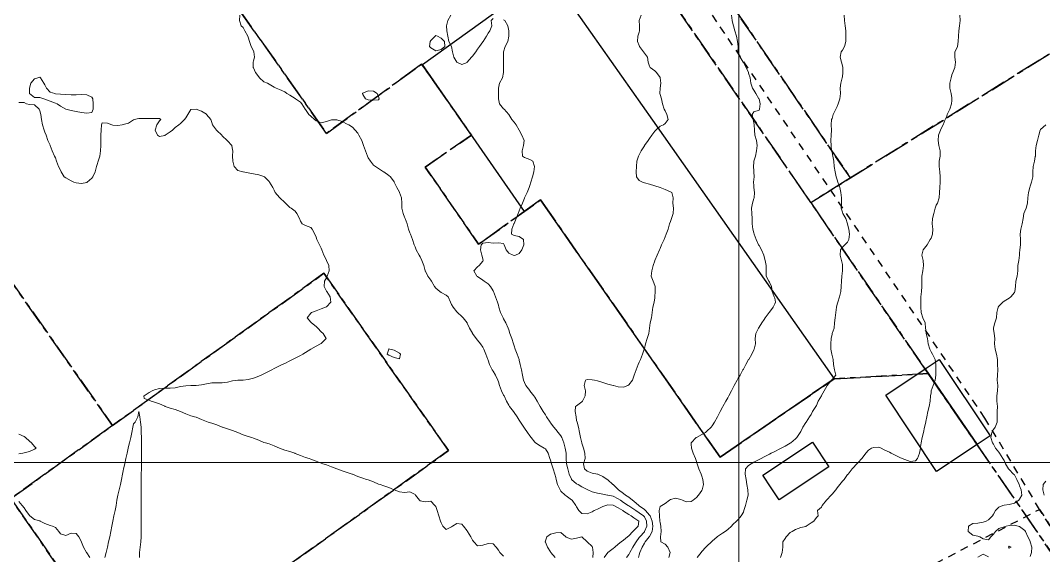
# Model space of a CAD drawing. Header units: centimetres. Extents: x 0 to 642158, y -847 to 649707.
# Drawn here: x 616697.9 to 616796, y 620478.4 to 620529.8 of the extents above; entities that cross this region are included whole.
import ezdxf

# ---------------------------------------------------------------- set-up
doc = ezdxf.new("R2010")
doc.units = ezdxf.units.CM
doc.header["$MEASUREMENT"] = 0
doc.linetypes.add('CENTERX2', pattern=[4, 2.5, -0.5, 0.5, -0.5])
doc.linetypes.add('JIS_02_0.7', pattern=[1.35, 0.75, -0.6])
for name, color, linetype, lineweight in [('MEV_grille', 254, 'Continuous', 9), ('WAL_parcellaire agricole', 7, 'JIS_02_0.7', 25), ('WAL_topographie 0.5', 253, 'Continuous', 20)]:
    doc.layers.add(name, color=color, linetype=linetype, lineweight=lineweight)
doc.layers.add('SPW_batiments', color=7, linetype='Continuous')
doc.layers.add('SPW_parcellaire cadastral', color=7, linetype='CENTERX2', lineweight=25, true_color=0xff0542)

# ---------------------------------------------------------------- blocks, each defined once
blk = doc.blocks.new('*U114')
at = {"layer": 'MEV_grille', "transparency": 33554687}
blk.add_lwpolyline([(-1338.461, 0), (1338.461, 0)], dxfattribs=at)
blk = doc.blocks.new('*U115')
at = {"layer": 'MEV_grille', "color": 0, "linetype": 'ByBlock', "lineweight": -2, "transparency": 16777216}
blk.add_blockref('*U114', (0, -1900), dxfattribs=at)
blk = doc.blocks.new('*U112')
at = {"layer": 'MEV_grille', "transparency": 33554687}
blk.add_lwpolyline([(0, 1825.476), (0, -1825.476)], dxfattribs=at)
blk = doc.blocks.new('*U113')
at = {"layer": 'MEV_grille', "color": 0, "linetype": 'ByBlock', "lineweight": -2, "transparency": 16777216}
blk.add_blockref('*U112', (1400, 0), dxfattribs=at)

msp = doc.modelspace()

# ---------------------------------------------------------------- linework, layer by layer
at = {"layer": 'SPW_batiments'}
for points in [[(616758.517, 620520.185), (616775.953, 620495.388), (616765.021, 620487.87), (616747.785, 620512.55), (616746.252, 620511.45), (616736.451, 620525.532), (616748.633, 620534.284), (616758.517, 620520.185)], [(616789.667, 620489.092), (616784.678, 620496.343), (616786.031, 620497.247), (616790.918, 620489.928), (616789.667, 620489.092)], [(616784.68, 620496.341), (616789.667, 620489.092), (616785.786, 620486.501), (616780.899, 620493.82), (616784.678, 620496.343), (616784.68, 620496.341)], [(616773.887, 620489.31), (616775.443, 620486.966), (616770.669, 620483.796), (616769.918, 620484.926), (616769.112, 620486.141), (616773.887, 620489.31)]]:
    msp.add_lwpolyline(points, dxfattribs=at)
at = {"layer": 'SPW_parcellaire cadastral'}
for points in [[(616839.795, 620553.412), (616777.515, 620514.662), (616743.656, 620564.021), (616804.798, 620602.531), (616839.446, 620553.878), (616839.795, 620553.412)], [(616773.721, 620512.284), (616739.866, 620561.477), (616743.656, 620564.021), (616777.515, 620514.662), (616773.721, 620512.284)], [(616773.721, 620512.284), (616784.98, 620495.889), (616775.953, 620495.388), (616765.021, 620487.87), (616747.786, 620512.551), (616741.854, 620508.295), (616736.728, 620515.693), (616741.161, 620518.765), (616736.384, 620525.566), (616727.26, 620518.928), (616718.6, 620531.181), (616712.415, 620539.929), (616709.995, 620543.342), (616739.866, 620561.477), (616773.721, 620512.284)], [(616773.721, 620512.284), (616777.515, 620514.662), (616839.795, 620553.412), (616903.735, 620464.407), (616837.722, 620435.072), (616829.378, 620431.374), (616784.98, 620495.889), (616773.721, 620512.284)], [(616764.436, 620409.464), (616718.631, 620473.946), (616738.958, 620488.505), (616727.015, 620505.508), (616706.721, 620490.909), (616694.46, 620508.382), (616685.388, 620521.293), (616681.328, 620527.07), (616709.995, 620543.342), (616712.415, 620539.929), (616718.6, 620531.181), (616727.26, 620518.928), (616736.384, 620525.566), (616741.161, 620518.765), (616736.728, 620515.693), (616741.854, 620508.295), (616747.786, 620512.551), (616765.021, 620487.87), (616775.953, 620495.388), (616784.98, 620495.889), (616829.378, 620431.374), (616810.738, 620422.244), (616764.436, 620409.464)], [(616764.436, 620409.464), (616683.174, 620386.893), (616664.567, 620423.139), (616658.826, 620434.525), (616640.601, 620470.67), (616632.784, 620486.173), (616675.753, 620523.303), (616681.328, 620527.07), (616685.388, 620521.293), (616679.91, 620517.422), (616688.902, 620504.431), (616694.46, 620508.382), (616706.721, 620490.909), (616696.99, 620483.909), (616708.657, 620467.046), (616718.631, 620473.946), (616764.436, 620409.464)], [(616718.631, 620473.946), (616708.657, 620467.046), (616696.99, 620483.909), (616706.721, 620490.909), (616727.015, 620505.508), (616738.958, 620488.505), (616718.631, 620473.946)]]:
    msp.add_lwpolyline(points, dxfattribs=at)
at = {"layer": 'WAL_parcellaire agricole'}
for points in [[(616742.662, 620562.615), (616805.407, 620601.247), (616844.413, 620546.627), (616853.289, 620535.378), (616904.922, 620465.135), (616888.924, 620453.383), (616854.762, 620418.713), (616845.304, 620409.253), (616831.302, 620429.876), (616825.702, 620436.451), (616812.924, 620455.249), (616810.299, 620459.624), (616795.671, 620482.872), (616790.42, 620491.621), (616761.665, 620534.117), (616742.662, 620562.615)], [(616651.688, 620350.856), (616600.26, 620451.183), (616608.425, 620461.85), (616622.173, 620477.102), (616635.172, 620488.353), (616660.419, 620508.856), (616671.421, 620493.607), (616629.925, 620464.103), (616654.179, 620430.606), (616694.925, 620460.11), (616705.425, 620453.862), (616716.176, 620445.863), (616716.18, 620413.113), (616721.93, 620412.614), (616721.929, 620425.864), (616769.174, 620460.619), (616773.174, 620458.869), (616777.174, 620462.37), (616772.548, 620470.869), (616795.671, 620482.872), (616810.299, 620459.624)]]:
    msp.add_lwpolyline(points, dxfattribs=at)
at = {"layer": 'WAL_topographie 0.5'}
for points in [[(616718.95, 620530.25), (616718.905, 620529.75), (616719.083, 620529.25), (616719.25, 620529.07), (616719.428, 620528.75), (616719.726, 620528.25), (616719.75, 620528.15), (616719.883, 620527.75), (616720.03, 620527.25), (616720.25, 620526.857), (616720.293, 620526.75), (616720.336, 620526.25), (616720.25, 620525.875), (616720.221, 620525.75), (616720.233, 620525.25), (616720.25, 620525.205), (616720.459, 620524.75), (616720.75, 620524.338), (616720.829, 620524.25), (616721.25, 620523.869), (616721.607, 620523.75), (616721.75, 620523.659), (616722.25, 620523.35), (616722.417, 620523.25), (616722.75, 620523.143), (616723.25, 620522.926), (616723.464, 620522.75), (616723.75, 620522.593), (616724.25, 620522.279), (616724.29, 620522.25), (616724.75, 620521.92), (616724.902, 620521.75), (616725.217, 620521.25), (616725.25, 620521.205), (616725.558, 620520.75), (616725.75, 620520.574), (616726.104, 620520.25), (616726.25, 620520.137), (616726.75, 620519.949), (616727.25, 620520.05), (616727.75, 620520.215), (616728.25, 620520.229), (616728.75, 620520.052), (616729.25, 620519.815), (616729.386, 620519.75), (616729.75, 620519.513), (616730.013, 620519.25), (616730.25, 620518.936), (616730.373, 620518.75), (616730.64, 620518.25), (616730.75, 620517.955), (616730.818, 620517.75), (616731.001, 620517.25), (616731.19, 620516.75), (616731.25, 620516.594), (616731.465, 620516.25), (616731.75, 620515.874), (616731.96, 620515.75), (616732.25, 620515.554), (616732.722, 620515.25), (616732.75, 620515.231), (616733.25, 620514.873), (616733.396, 620514.75), (616733.75, 620514.271), (616733.762, 620514.25), (616734, 620513.75), (616734.25, 620513.283), (616734.267, 620513.25), (616734.456, 620512.75), (616734.486, 620512.25), (616734.486, 620511.75), (616734.598, 620511.25), (616734.75, 620510.892), (616734.809, 620510.75), (616734.992, 620510.25), (616735.127, 620509.75), (616735.25, 620509.394), (616735.302, 620509.25), (616735.5, 620508.75), (616735.672, 620508.25), (616735.75, 620508.052), (616735.869, 620507.75), (616736.155, 620507.25), (616736.25, 620507.085), (616736.414, 620506.75), (616736.579, 620506.25), (616736.737, 620505.75), (616736.75, 620505.721), (616736.974, 620505.25), (616737.25, 620504.858), (616737.32, 620504.75), (616737.633, 620504.25), (616737.75, 620504.089), (616738.131, 620503.75), (616738.25, 620503.672), (616738.75, 620503.409), (616738.935, 620503.25), (616739.154, 620502.75), (616739.25, 620502.505), (616739.397, 620502.25), (616739.75, 620501.828), (616739.828, 620501.75), (616740.25, 620501.354), (616740.36, 620501.25), (616740.745, 620500.75), (616740.75, 620500.739), (616740.964, 620500.25), (616741.25, 620499.774), (616741.265, 620499.75), (616741.625, 620499.25), (616741.75, 620499.092), (616742.023, 620498.75), (616742.25, 620498.424), (616742.348, 620498.25), (616742.554, 620497.75), (616742.727, 620497.25), (616742.75, 620497.186), (616742.906, 620496.75), (616743.163, 620496.25), (616743.25, 620496.116), (616743.476, 620495.75), (616743.703, 620495.25), (616743.75, 620495.107), (616743.857, 620494.75), (616744.053, 620494.25), (616744.25, 620493.836), (616744.29, 620493.75), (616744.531, 620493.25), (616744.75, 620492.868), (616744.828, 620492.75), (616745.189, 620492.25), (616745.25, 620492.166), (616745.54, 620491.75), (616745.75, 620491.433), (616745.865, 620491.25), (616746.19, 620490.75), (616746.25, 620490.66), (616746.524, 620490.25), (616746.75, 620489.927), (616746.877, 620489.75), (616747.25, 620489.313), (616747.316, 620489.25), (616747.75, 620488.957), (616748.128, 620488.75), (616748.25, 620488.668), (616748.533, 620488.25), (616748.687, 620487.75), (616748.75, 620487.581), (616748.845, 620487.25), (616749.016, 620486.75), (616749.153, 620486.25), (616749.25, 620485.917), (616749.28, 620485.75), (616749.424, 620485.25), (616749.664, 620484.75), (616749.75, 620484.631), (616750.143, 620484.25), (616750.25, 620484.156), (616750.75, 620483.799), (616750.816, 620483.75), (616751.188, 620483.25), (616751.25, 620483.118), (616751.471, 620482.75), (616751.75, 620482.488), (616752.25, 620482.452), (616752.75, 620482.641), (616752.931, 620482.75), (616753.25, 620482.903), (616753.75, 620483.144), (616754.039, 620483.25), (616754.25, 620483.302), (616754.75, 620483.283), (616754.822, 620483.25), (616755.25, 620483.018), (616755.67, 620482.75), (616755.75, 620482.689), (616756.25, 620482.381), (616756.483, 620482.25), (616756.75, 620482.057), (616757.222, 620481.75), (616757.159, 620481.25), (616756.75, 620480.848), (616756.636, 620480.75), (616756.25, 620480.333), (616756.131, 620480.25), (616755.75, 620479.931), (616755.512, 620479.75), (616755.25, 620479.523), (616754.924, 620479.25), (616754.75, 620479.112), (616754.259, 620478.75), (616754.25, 620478.735), (616753.903, 620478.25)], [(616739.194, 620530.25), (616738.908, 620529.75), (616738.759, 620529.25), (616738.802, 620528.75), (616738.904, 620528.25), (616738.977, 620527.75), (616739.25, 620527.25), (616739.25, 620527.25), (616739.345, 620526.75), (616739.477, 620526.25), (616739.75, 620525.75), (616739.75, 620525.75), (616740.25, 620525.536), (616740.75, 620525.73), (616740.766, 620525.75), (616741.157, 620526.25), (616741.25, 620526.331), (616741.567, 620526.75), (616741.75, 620526.992), (616741.936, 620527.25), (616742.25, 620527.715), (616742.279, 620527.75), (616742.594, 620528.25), (616742.75, 620528.528), (616742.912, 620528.75), (616743.105, 620529.25), (616743.046, 620529.75), (616743.25, 620529.954)], [(616757.441, 620530.25), (616757.267, 620529.75), (616757.278, 620529.25), (616757.289, 620528.75), (616757.25, 620528.617), (616757.109, 620528.25), (616757.08, 620527.75), (616757.25, 620527.35), (616757.291, 620527.25), (616757.671, 620526.75), (616757.75, 620526.63), (616758.056, 620526.25), (616758.117, 620525.75), (616758.25, 620525.387), (616758.315, 620525.25), (616758.75, 620524.917), (616758.923, 620524.75), (616759.25, 620524.275), (616759.259, 620524.25), (616759.319, 620523.75), (616759.25, 620523.25), (616759.25, 620523.25), (616759.225, 620522.75), (616759.25, 620522.662), (616759.387, 620522.25), (616759.487, 620521.75), (616759.652, 620521.25), (616759.75, 620521.097), (616759.917, 620520.75), (616760.019, 620520.25), (616759.75, 620519.87), (616759.573, 620519.75), (616759.25, 620519.617), (616758.851, 620519.25), (616758.75, 620519.123), (616758.477, 620518.75), (616758.25, 620518.435), (616758.115, 620518.25), (616757.765, 620517.75), (616757.75, 620517.724), (616757.452, 620517.25), (616757.25, 620516.871), (616757.18, 620516.75), (616757.029, 620516.25), (616756.98, 620515.75), (616756.958, 620515.25), (616756.992, 620514.75), (616757.25, 620514.417), (616757.558, 620514.25), (616757.75, 620514.19), (616758.25, 620514.057), (616758.75, 620513.91), (616759.25, 620513.75), (616759.25, 620513.75), (616759.75, 620513.558), (616760.25, 620513.328), (616760.382, 620513.25), (616760.521, 620512.75), (616760.467, 620512.25), (616760.538, 620511.75), (616760.507, 620511.25), (616760.345, 620510.75), (616760.25, 620510.481), (616760.173, 620510.25), (616760.018, 620509.75), (616759.85, 620509.25), (616759.75, 620509), (616759.64, 620508.75), (616759.406, 620508.25), (616759.25, 620507.893), (616759.19, 620507.75), (616758.97, 620507.25), (616758.761, 620506.75), (616758.75, 620506.714), (616758.591, 620506.25), (616758.458, 620505.75), (616758.417, 620505.25), (616758.583, 620504.75), (616758.75, 620504.35), (616758.787, 620504.25), (616758.797, 620503.75), (616758.765, 620503.25), (616758.75, 620503.15), (616758.687, 620502.75), (616758.562, 620502.25), (616758.5, 620501.75), (616758.438, 620501.25), (616758.313, 620500.75), (616758.25, 620500.25), (616758.25, 620500.25), (616758.187, 620499.75), (616758.021, 620499.25), (616757.872, 620498.75), (616757.75, 620498.295), (616757.738, 620498.25), (616757.561, 620497.75), (616757.364, 620497.25), (616757.25, 620496.972), (616757.15, 620496.75), (616756.95, 620496.25), (616756.782, 620495.75), (616756.75, 620495.65), (616756.625, 620495.25), (616756.25, 620494.821), (616756.15, 620494.75), (616755.75, 620494.59), (616755.25, 620494.633), (616754.781, 620494.75), (616754.75, 620494.757), (616754.25, 620494.878), (616753.75, 620495.035), (616753.25, 620495.186), (616752.964, 620495.25), (616752.75, 620495.301), (616752.25, 620495.331), (616752.107, 620495.25), (616751.98, 620494.75), (616752.101, 620494.25), (616752.075, 620493.75), (616751.803, 620493.25), (616751.75, 620493.172), (616751.25, 620492.81), (616751.143, 620492.75), (616751.106, 620492.25), (616751.198, 620491.75), (616751.25, 620491.408), (616751.295, 620491.25), (616751.425, 620490.75), (616751.53, 620490.25), (616751.634, 620489.75), (616751.74, 620489.25), (616751.75, 620489.208), (616751.907, 620488.75), (616752.05, 620488.25), (616752.081, 620487.75), (616751.925, 620487.25), (616751.994, 620486.75), (616752.25, 620486.542), (616752.75, 620486.335), (616753.25, 620486.261), (616753.273, 620486.25), (616753.75, 620486.038), (616754.173, 620485.75), (616754.25, 620485.696), (616754.734, 620485.25), (616754.75, 620485.242), (616755.25, 620484.787), (616755.279, 620484.75), (616755.75, 620484.401), (616755.944, 620484.25), (616756.25, 620484.045), (616756.613, 620483.75), (616756.75, 620483.65), (616757.208, 620483.25), (616757.25, 620483.219), (616757.75, 620482.855), (616757.868, 620482.75), (616758.25, 620482.315), (616758.291, 620482.25), (616758.486, 620481.75), (616758.562, 620481.25), (616758.508, 620480.75), (616758.25, 620480.283), (616758.225, 620480.25), (616757.826, 620479.75), (616757.75, 620479.626), (616757.524, 620479.25), (616757.314, 620478.75), (616757.25, 620478.508), (616757.181, 620478.25)], [(616766.096, 620530.25), (616766.186, 620529.75), (616766.25, 620529.469), (616766.304, 620529.25), (616766.442, 620528.75), (616766.583, 620528.25), (616766.7, 620527.75), (616766.734, 620527.25), (616766.731, 620526.75), (616766.75, 620526.698), (616766.928, 620526.25), (616767.233, 620525.75), (616767.25, 620525.723), (616767.502, 620525.25), (616767.736, 620524.75), (616767.75, 620524.708), (616767.89, 620524.25), (616767.975, 620523.75), (616768.124, 620523.25), (616768.25, 620523.056), (616768.435, 620522.75), (616768.742, 620522.25), (616768.75, 620522.228), (616768.865, 620521.75), (616768.801, 620521.25), (616768.75, 620521.164), (616768.25, 620520.988), (616768.107, 620520.75), (616768.18, 620520.25), (616768.25, 620519.932), (616768.288, 620519.75), (616768.314, 620519.25), (616768.362, 620518.75), (616768.505, 620518.25), (616768.565, 620517.75), (616768.5, 620517.25), (616768.408, 620516.75), (616768.264, 620516.25), (616768.25, 620516.15), (616768.21, 620515.75), (616768.25, 620515.35), (616768.261, 620515.25), (616768.271, 620514.75), (616768.25, 620514.5), (616768.231, 620514.25), (616768.25, 620513.917), (616768.26, 620513.75), (616768.329, 620513.25), (616768.271, 620512.75), (616768.25, 620512.667), (616768.115, 620512.25), (616768.033, 620511.75), (616768.071, 620511.25), (616768.101, 620510.75), (616768.098, 620510.25), (616768.163, 620509.75), (616768.25, 620509.393), (616768.295, 620509.25), (616768.476, 620508.75), (616768.699, 620508.25), (616768.75, 620508.161), (616768.978, 620507.75), (616769.201, 620507.25), (616769.25, 620507.098), (616769.344, 620506.75), (616769.432, 620506.25), (616769.445, 620505.75), (616769.439, 620505.25), (616769.682, 620504.75), (616769.75, 620504.654), (616769.937, 620504.25), (616770, 620503.75), (616770.208, 620503.25), (616770.25, 620503.125), (616770.316, 620502.75), (616770.25, 620502.574), (616770.095, 620502.25), (616769.75, 620501.788), (616769.723, 620501.75), (616769.351, 620501.25), (616769.25, 620501.093), (616769.017, 620500.75), (616768.75, 620500.333), (616768.691, 620500.25), (616768.457, 620499.75), (616768.375, 620499.25), (616768.412, 620498.75), (616768.295, 620498.25), (616768.25, 620498.159), (616768.054, 620497.75), (616767.761, 620497.25), (616767.75, 620497.231), (616767.473, 620496.75), (616767.25, 620496.33), (616767.208, 620496.25), (616766.928, 620495.75), (616766.75, 620495.442), (616766.641, 620495.25), (616766.38, 620494.75), (616766.25, 620494.5), (616766.12, 620494.25), (616765.859, 620493.75), (616765.75, 620493.558), (616765.572, 620493.25), (616765.293, 620492.75), (616765.25, 620492.667), (616765.033, 620492.25), (616764.75, 620491.75), (616764.75, 620491.75), (616764.467, 620491.25), (616764.25, 620490.88), (616764.171, 620490.75), (616763.75, 620490.372), (616763.6, 620490.25), (616763.25, 620490.05), (616762.75, 620489.764), (616762.727, 620489.75), (616762.25, 620489.262), (616762.243, 620489.25), (616762.25, 620489.125), (616762.267, 620488.75), (616762.434, 620488.25), (616762.641, 620487.75), (616762.75, 620487.464), (616762.829, 620487.25), (616762.991, 620486.75), (616763.188, 620486.25), (616763.25, 620486.07), (616763.348, 620485.75), (616763.414, 620485.25), (616763.303, 620484.75), (616763.25, 620484.67), (616762.956, 620484.25), (616762.75, 620484.026), (616762.417, 620483.75), (616762.25, 620483.629), (616761.75, 620483.589), (616761.411, 620483.75), (616761.25, 620483.816), (616760.75, 620483.954), (616760.25, 620483.804), (616760.155, 620483.75), (616759.75, 620483.446), (616759.427, 620483.25), (616759.25, 620483.143), (616759.167, 620482.75), (616759.192, 620482.25), (616759.237, 620481.75), (616759.25, 620481.607), (616759.342, 620481.25), (616759.376, 620480.75), (616759.309, 620480.25), (616759.323, 620479.75), (616759.75, 620479.526), (616760.003, 620479.25), (616760.219, 620478.75), (616760.104, 620478.25)], [(616776.927, 620530.25), (616776.939, 620529.75), (616777, 620529.25), (616777.062, 620528.75), (616777.09, 620528.25), (616777.08, 620527.75), (616776.956, 620527.25), (616776.75, 620526.917), (616776.641, 620526.75), (616776.525, 620526.25), (616776.647, 620525.75), (616776.75, 620525.417), (616776.798, 620525.25), (616776.801, 620524.75), (616776.75, 620524.35), (616776.733, 620524.25), (616776.603, 620523.75), (616776.547, 620523.25), (616776.558, 620522.75), (616776.486, 620522.25), (616776.35, 620521.75), (616776.25, 620521.5), (616776.12, 620521.25), (616775.875, 620520.75), (616775.75, 620520.365), (616775.717, 620520.25), (616775.671, 620519.75), (616775.707, 620519.25), (616775.663, 620518.75), (616775.627, 620518.25), (616775.654, 620517.75), (616775.712, 620517.25), (616775.75, 620517.083), (616775.827, 620516.75), (616775.914, 620516.25), (616775.958, 620515.75), (616776.047, 620515.25), (616776.162, 620514.75), (616776.25, 620514.464), (616776.32, 620514.25), (616776.492, 620513.75), (616776.594, 620513.25), (616776.674, 620512.75), (616776.653, 620512.25), (616776.625, 620511.75), (616776.75, 620511.359), (616776.799, 620511.25), (616777.065, 620510.75), (616777.243, 620510.25), (616777.25, 620510.231), (616777.371, 620509.75), (616777.436, 620509.25), (616777.378, 620508.75), (616777.25, 620508.479), (616776.992, 620508.25), (616776.75, 620508.016), (616776.561, 620507.75), (616776.532, 620507.25), (616776.663, 620506.75), (616776.75, 620506.357), (616776.773, 620506.25), (616776.75, 620505.75), (616776.75, 620505.75), (616776.69, 620505.25), (616776.647, 620504.75), (616776.621, 620504.25), (616776.583, 620503.75), (616776.461, 620503.25), (616776.3, 620502.75), (616776.25, 620502.541), (616776.189, 620502.25), (616776.132, 620501.75), (616776.046, 620501.25), (616775.99, 620500.75), (616775.942, 620500.25), (616775.779, 620499.75), (616775.75, 620499.673), (616775.655, 620499.25), (616775.626, 620498.75), (616775.644, 620498.25), (616775.723, 620497.75), (616775.75, 620497.614), (616775.846, 620497.25), (616775.899, 620496.75), (616775.978, 620496.25), (616776.104, 620495.75), (616775.75, 620495.336), (616775.697, 620495.25), (616775.29, 620494.75), (616775.25, 620494.698), (616774.991, 620494.25), (616774.75, 620493.785), (616774.727, 620493.75), (616774.438, 620493.25), (616774.25, 620492.821), (616774.2, 620492.75), (616773.883, 620492.25), (616773.75, 620491.984), (616773.583, 620491.75), (616773.278, 620491.25), (616773.25, 620491.2), (616772.963, 620490.75), (616772.75, 620490.333), (616772.707, 620490.25), (616772.383, 620489.75), (616772.25, 620489.628), (616771.81, 620489.25), (616771.75, 620489.215), (616771.25, 620488.946), (616770.878, 620488.75), (616770.75, 620488.684), (616770.25, 620488.421), (616769.925, 620488.25), (616769.75, 620488.158), (616769.25, 620487.895), (616768.96, 620487.75), (616768.75, 620487.646), (616768.25, 620487.395), (616767.982, 620487.25), (616767.75, 620487.086), (616767.455, 620486.75), (616767.431, 620486.25), (616767.505, 620485.75), (616767.585, 620485.25), (616767.689, 620484.75), (616767.701, 620484.25), (616767.589, 620483.75), (616767.445, 620483.25), (616767.307, 620482.75), (616767.25, 620482.611), (616767.044, 620482.25), (616766.75, 620481.915), (616766.587, 620481.75), (616766.25, 620481.41), (616766.1, 620481.25), (616765.75, 620480.937), (616765.497, 620480.75), (616765.25, 620480.578), (616764.75, 620480.267), (616764.728, 620480.25), (616764.25, 620479.816), (616764.185, 620479.75), (616763.75, 620479.336), (616763.654, 620479.25), (616763.25, 620478.818), (616763.195, 620478.75), (616762.825, 620478.25)], [(616788.009, 620530.25), (616788.033, 620529.75), (616787.979, 620529.25), (616787.902, 620528.75), (616787.885, 620528.25), (616787.865, 620527.75), (616787.776, 620527.25), (616787.75, 620527.167), (616787.523, 620526.75), (616787.534, 620526.25), (616787.591, 620525.75), (616787.533, 620525.25), (616787.327, 620524.75), (616787.25, 620524.55), (616787.173, 620524.25), (616787.056, 620523.75), (616787.064, 620523.25), (616787.194, 620522.75), (616787.25, 620522.333), (616787.259, 620522.25), (616787.25, 620522.083), (616787.225, 620521.75), (616787.068, 620521.25), (616786.813, 620520.75), (616786.75, 620520.583), (616786.607, 620520.25), (616786.405, 620519.75), (616786.25, 620519.45), (616786.146, 620519.25), (616785.962, 620518.75), (616785.922, 620518.25), (616786.005, 620517.75), (616786.121, 620517.25), (616786.137, 620516.75), (616786.042, 620516.25), (616786.018, 620515.75), (616786.093, 620515.25), (616786.123, 620514.75), (616786.111, 620514.25), (616786.08, 620513.75), (616786.056, 620513.25), (616786.036, 620512.75), (616785.858, 620512.25), (616785.75, 620512.05), (616785.632, 620511.75), (616785.519, 620511.25), (616785.401, 620510.75), (616785.348, 620510.25), (616785.431, 620509.75), (616785.402, 620509.25), (616785.25, 620508.893), (616785.183, 620508.75), (616784.879, 620508.25), (616784.75, 620508.09), (616784.493, 620507.75), (616784.381, 620507.25), (616784.481, 620506.75), (616784.521, 620506.25), (616784.45, 620505.75), (616784.379, 620505.25), (616784.373, 620504.75), (616784.37, 620504.25), (616784.332, 620503.75), (616784.261, 620503.25), (616784.259, 620502.75), (616784.274, 620502.25), (616784.298, 620501.75), (616784.477, 620501.25), (616784.676, 620500.75), (616784.732, 620500.25), (616784.75, 620500.083), (616784.783, 620499.75), (616784.904, 620499.25), (616784.985, 620498.75), (616785.121, 620498.25), (616785.25, 620497.993), (616785.379, 620497.75), (616785.64, 620497.25), (616785.721, 620496.75), (616785.698, 620496.25), (616785.699, 620495.75), (616785.649, 620495.25), (616785.458, 620494.75), (616785.278, 620494.25), (616785.25, 620494.036), (616785.212, 620493.75), (616785.154, 620493.25), (616785.06, 620492.75), (616784.94, 620492.25), (616784.846, 620491.75), (616784.75, 620491.295), (616784.74, 620491.25), (616784.614, 620490.75), (616784.521, 620490.25), (616784.413, 620489.75), (616784.309, 620489.25), (616784.25, 620488.875), (616784.231, 620488.75), (616784.15, 620488.25), (616783.956, 620487.75), (616783.75, 620487.511), (616783.25, 620487.449), (616782.75, 620487.659), (616782.484, 620487.75), (616782.25, 620487.86), (616781.75, 620488.096), (616781.427, 620488.25), (616781.25, 620488.352), (616780.75, 620488.597), (616780.475, 620488.75), (616780.25, 620488.826), (616779.75, 620488.82), (616779.528, 620488.75), (616779.25, 620488.542), (616778.991, 620488.25), (616778.75, 620487.908), (616778.619, 620487.75), (616778.25, 620487.364), (616778.118, 620487.25), (616777.75, 620486.838), (616777.694, 620486.75), (616777.298, 620486.25), (616777.25, 620486.229), (616776.921, 620485.75), (616776.75, 620485.586), (616776.503, 620485.25), (616776.25, 620484.934), (616776.112, 620484.75), (616775.75, 620484.341), (616775.661, 620484.25), (616775.25, 620483.791), (616775.208, 620483.75), (616774.799, 620483.25), (616774.75, 620483.098), (616774.369, 620482.75), (616774.427, 620482.25), (616774.25, 620482.083), (616774.019, 620481.75), (616773.75, 620481.575), (616773.286, 620481.25), (616773.25, 620481.224), (616772.75, 620481.12), (616772.25, 620480.958), (616771.938, 620480.75), (616771.75, 620480.639), (616771.361, 620480.25), (616771.25, 620480.092), (616771.018, 620479.75), (616771.02, 620479.25), (616770.957, 620478.75), (616770.804, 620478.25)], [(616744.25, 620529.818), (616744.369, 620529.75), (616744.645, 620529.25), (616744.75, 620528.75), (616744.75, 620528.75), (616744.75, 620528.25), (616744.75, 620528.25), (616744.65, 620527.75), (616744.393, 620527.25), (616744.25, 620526.75), (616744.25, 620526.25), (616744.25, 620525.75), (616744.25, 620525.25), (616744.25, 620524.75), (616744.25, 620524.75), (616744.135, 620524.25), (616743.865, 620523.75), (616743.75, 620523.25), (616743.75, 620522.75), (616743.75, 620522.25), (616743.857, 620521.75), (616744.25, 620521.292), (616744.3, 620521.25), (616744.75, 620520.75), (616744.75, 620520.75), (616745.05, 620520.25), (616745.25, 620520), (616745.45, 620519.75), (616745.75, 620519.25), (616745.75, 620519.25), (616746, 620518.75), (616746.208, 620518.25), (616746.162, 620517.75), (616746.025, 620517.25), (616746.071, 620516.75), (616746.25, 620516.611), (616746.75, 620516.408), (616747.05, 620516.25), (616747.221, 620515.75), (616747.141, 620515.25), (616747.019, 620514.75), (616746.861, 620514.25), (616746.75, 620513.917), (616746.698, 620513.75), (616746.492, 620513.25), (616746.267, 620512.75), (616746.25, 620512.708), (616746.054, 620512.25), (616745.846, 620511.75), (616745.75, 620511.5), (616745.654, 620511.25), (616745.446, 620510.75), (616745.25, 620510.292), (616745.233, 620510.25), (616745.036, 620509.75), (616745, 620509.25), (616745.25, 620509.12), (616745.75, 620509.054), (616746.162, 620508.75), (616746.179, 620508.25), (616745.993, 620507.75), (616745.75, 620507.417), (616745.387, 620507.25), (616745.25, 620507.224), (616745.171, 620507.25), (616744.75, 620507.445), (616744.495, 620507.75), (616744.307, 620508.25), (616744.25, 620508.355), (616743.75, 620508.438), (616743.25, 620508.401), (616742.75, 620508.461), (616742.25, 620508.387), (616742.097, 620508.25), (616742.037, 620507.75), (616742.152, 620507.25), (616742.25, 620506.886), (616742.29, 620506.75), (616742.25, 620506.671), (616741.917, 620506.25), (616741.75, 620506.125), (616741.397, 620505.75), (616741.665, 620505.25), (616741.75, 620505.195), (616742.25, 620504.853), (616742.386, 620504.75), (616742.75, 620504.488), (616742.988, 620504.25), (616743.25, 620503.818), (616743.275, 620503.75), (616743.479, 620503.25), (616743.669, 620502.75), (616743.75, 620502.444), (616743.799, 620502.25), (616743.958, 620501.75), (616744.191, 620501.25), (616744.25, 620501.142), (616744.451, 620500.75), (616744.681, 620500.25), (616744.75, 620500.076), (616744.86, 620499.75), (616745.024, 620499.25), (616745.184, 620498.75), (616745.25, 620498.552), (616745.346, 620498.25), (616745.545, 620497.75), (616745.727, 620497.25), (616745.75, 620497.167), (616745.848, 620496.75), (616745.949, 620496.25), (616746.049, 620495.75), (616746.169, 620495.25), (616746.25, 620495.047), (616746.393, 620494.75), (616746.75, 620494.27), (616746.766, 620494.25), (616747.161, 620493.75), (616747.25, 620493.616), (616747.47, 620493.25), (616747.75, 620492.75), (616747.75, 620492.75), (616748.04, 620492.25), (616748.25, 620491.924), (616748.362, 620491.75), (616748.704, 620491.25), (616748.75, 620491.182), (616749.058, 620490.75), (616749.25, 620490.534), (616749.495, 620490.25), (616749.75, 620489.932), (616749.842, 620489.75), (616750.013, 620489.25), (616750.15, 620488.75), (616750.25, 620488.25), (616750.25, 620488.25), (616750.261, 620487.75), (616750.287, 620487.25), (616750.401, 620486.75), (616750.535, 620486.25), (616750.75, 620485.758), (616750.755, 620485.75), (616751.25, 620485.334), (616751.388, 620485.25), (616751.75, 620485.036), (616752.25, 620484.778), (616752.316, 620484.75), (616752.75, 620484.555), (616753.25, 620484.414), (616753.75, 620484.333), (616754.226, 620484.25), (616754.25, 620484.247), (616754.75, 620484.123), (616755.25, 620483.887), (616755.454, 620483.75), (616755.75, 620483.547), (616756.193, 620483.25), (616756.25, 620483.214), (616756.75, 620482.877), (616756.924, 620482.75), (616757.25, 620482.54), (616757.659, 620482.25), (616757.75, 620482.153), (616757.968, 620481.75), (616758.002, 620481.25), (616757.768, 620480.75), (616757.75, 620480.727), (616757.308, 620480.25), (616757.25, 620480.174), (616756.958, 620479.75), (616756.75, 620479.41), (616756.637, 620479.25), (616756.345, 620478.75), (616756.25, 620478.558), (616756.051, 620478.25)], [(616738.25, 620526.969), (616738.615, 620527.25), (616738.583, 620527.75), (616738.25, 620528.062), (616737.897, 620528.25), (616737.75, 620528.326), (616737.677, 620528.25), (616737.25, 620527.847), (616737.192, 620527.75), (616737.147, 620527.25), (616737.25, 620527.125), (616737.75, 620526.826), (616738.25, 620526.969)], [(616704.867, 620521.25), (616704.75, 620520.938), (616704.25, 620520.872), (616703.75, 620520.94), (616703.25, 620521.018), (616702.75, 620521.122), (616702.25, 620521.25), (616702.25, 620521.25), (616701.75, 620521.521), (616701.406, 620521.75), (616701.25, 620521.836), (616700.75, 620522), (616700.25, 620522.2), (616700.125, 620522.25), (616699.75, 620522.372), (616699.25, 620522.37), (616698.75, 620522.75), (616698.75, 620522.75), (616698.75, 620522.75), (616698.774, 620523.25), (616698.881, 620523.75), (616699.25, 620524.147), (616699.558, 620524.25), (616699.75, 620524.307), (616699.814, 620524.25), (616700.146, 620523.75), (616700.25, 620523.571), (616700.408, 620523.25), (616700.75, 620522.882), (616701.187, 620522.75), (616701.25, 620522.712), (616701.75, 620522.693), (616702.25, 620522.66), (616702.75, 620522.609), (616703.25, 620522.615), (616703.75, 620522.667), (616704.25, 620522.625), (616704.75, 620522.401), (616704.828, 620522.25), (616704.879, 620521.75), (616704.867, 620521.25)], [(616732.25, 620522.15), (616732.304, 620522.25), (616732.25, 620522.464), (616732.125, 620522.75), (616731.75, 620522.99), (616731.25, 620523), (616730.75, 620522.792), (616730.71, 620522.75), (616730.75, 620522.639), (616730.983, 620522.25), (616731.25, 620522.132), (616731.75, 620522.114), (616732.25, 620522.15)], [(616697.75, 620521.902), (616698.25, 620521.883), (616698.472, 620521.75), (616698.75, 620521.696), (616699.25, 620521.673), (616699.684, 620521.25), (616699.75, 620521.094), (616699.856, 620520.75), (616699.915, 620520.25), (616700.018, 620519.75), (616700.167, 620519.25), (616700.25, 620519.045), (616700.355, 620518.75), (616700.536, 620518.25), (616700.75, 620517.782), (616700.762, 620517.75), (616700.944, 620517.25), (616701.161, 620516.75), (616701.25, 620516.566), (616701.36, 620516.25), (616701.55, 620515.75), (616701.75, 620515.386), (616701.803, 620515.25), (616702.085, 620514.75), (616702.25, 620514.65), (616702.75, 620514.363), (616703.028, 620514.25), (616703.25, 620514.173), (616703.75, 620514.114), (616704.25, 620514.23), (616704.286, 620514.25), (616704.75, 620514.625), (616704.849, 620514.75), (616705.066, 620515.25), (616705.197, 620515.75), (616705.25, 620515.954), (616705.345, 620516.25), (616705.498, 620516.75), (616705.59, 620517.25), (616705.601, 620517.75), (616705.598, 620518.25), (616705.611, 620518.75), (616705.627, 620519.25), (616705.66, 620519.75), (616705.75, 620519.923), (616706.25, 620519.896), (616706.675, 620519.75), (616706.75, 620519.727), (616707.25, 620519.694), (616707.659, 620519.75), (616707.75, 620519.762), (616708.25, 620519.91), (616708.75, 620520.226), (616708.817, 620520.25), (616709.25, 620520.35), (616709.75, 620520.368), (616710.25, 620520.364), (616710.75, 620520.363), (616711.25, 620520.365), (616711.37, 620520.25), (616711.25, 620520.143), (616710.988, 620519.75), (616710.826, 620519.25), (616711.047, 620518.75), (616711.25, 620518.64), (616711.75, 620518.733), (616711.777, 620518.75), (616712.25, 620519.083), (616712.478, 620519.25), (616712.75, 620519.478), (616713.106, 620519.75), (616713.25, 620519.869), (616713.643, 620520.25), (616713.75, 620520.412), (616713.952, 620520.75), (616714.25, 620521.204), (616714.75, 620521.237), (616715.25, 620521.047), (616715.75, 620520.756), (616715.757, 620520.75), (616716.147, 620520.25), (616716.25, 620519.969), (616716.321, 620519.75), (616716.7, 620519.25), (616716.75, 620519.199), (616717.205, 620518.75), (616717.25, 620518.699), (616717.72, 620518.25), (616717.75, 620518.22), (616718.176, 620517.75), (616718.25, 620517.357), (616718.266, 620517.25), (616718.25, 620516.75), (616718.274, 620516.25), (616718.397, 620515.75), (616718.75, 620515.379), (616719.219, 620515.25), (616719.25, 620515.244), (616719.75, 620515.15), (616720.25, 620515.05), (616720.75, 620514.943), (616721.25, 620514.8), (616721.316, 620514.75), (616721.75, 620514.308), (616721.795, 620514.25), (616722.123, 620513.75), (616722.25, 620513.491), (616722.343, 620513.25), (616722.75, 620512.775), (616722.773, 620512.75), (616723.25, 620512.302), (616723.31, 620512.25), (616723.75, 620511.832), (616723.854, 620511.75), (616724.25, 620511.466), (616724.415, 620511.25), (616724.676, 620510.75), (616724.75, 620510.521), (616724.926, 620510.25), (616725.25, 620510.096), (616725.75, 620509.904), (616725.895, 620509.75), (616726.126, 620509.25), (616726.25, 620508.966), (616726.327, 620508.75), (616726.596, 620508.25), (616726.75, 620507.917), (616726.819, 620507.75), (616727, 620507.25), (616727.25, 620506.773), (616727.266, 620506.75), (616727.497, 620506.25), (616727.525, 620505.75), (616727.336, 620505.25), (616727.25, 620505.079), (616727.076, 620504.75), (616727.046, 620504.25), (616727.25, 620503.807), (616727.29, 620503.75), (616727.603, 620503.25), (616727.676, 620502.75), (616727.25, 620502.297), (616727.15, 620502.25), (616726.75, 620502.104), (616726.25, 620501.9), (616725.821, 620501.75), (616725.75, 620501.691), (616725.409, 620501.25), (616725.75, 620500.833), (616725.806, 620500.75), (616726.25, 620500.407), (616726.422, 620500.25), (616726.75, 620499.911), (616726.935, 620499.75), (616727.217, 620499.25), (616726.75, 620498.783), (616726.678, 620498.75), (616726.25, 620498.519), (616725.75, 620498.25), (616725.75, 620498.25), (616725.25, 620497.917), (616725, 620497.75), (616724.75, 620497.625), (616724.25, 620497.375), (616724, 620497.25), (616723.75, 620497.125), (616723.25, 620496.875), (616723, 620496.75), (616722.75, 620496.625), (616722.25, 620496.375), (616722, 620496.25), (616721.75, 620496.125), (616721.25, 620495.875), (616721, 620495.75), (616720.75, 620495.65), (616720.25, 620495.45), (616719.75, 620495.321), (616719.25, 620495.271), (616718.751, 620495.25), (616718.75, 620495.25), (616718.25, 620495.198), (616717.75, 620495.078), (616717.25, 620495.008), (616716.75, 620495), (616716.25, 620494.992), (616715.75, 620494.922), (616715.25, 620494.802), (616714.75, 620494.75), (616714.75, 620494.75), (616714.25, 620494.75), (616713.75, 620494.733), (616713.25, 620494.643), (616712.75, 620494.533), (616712.25, 620494.5), (616711.75, 620494.5), (616711.25, 620494.467), (616710.75, 620494.336), (616710.519, 620494.25), (616710.25, 620494.075), (616709.75, 620493.759), (616709.731, 620493.75), (616709.75, 620493.5), (616710.25, 620493.344), (616710.438, 620493.25), (616710.75, 620493.167), (616711.25, 620492.983), (616711.75, 620492.769), (616711.796, 620492.75), (616712.25, 620492.583), (616712.75, 620492.444), (616713.25, 620492.25), (616713.25, 620492.25), (616713.75, 620492.033), (616714.25, 620491.857), (616714.583, 620491.75), (616714.75, 620491.702), (616715.25, 620491.5), (616715.75, 620491.298), (616715.917, 620491.25), (616716.25, 620491.143), (616716.75, 620490.967), (616717.25, 620490.767), (616717.296, 620490.75), (616717.75, 620490.583), (616718.25, 620490.444), (616718.75, 620490.25), (616718.75, 620490.25), (616719.25, 620490.033), (616719.75, 620489.857), (616720.083, 620489.75), (616720.25, 620489.702), (616720.75, 620489.5), (616721.25, 620489.298), (616721.417, 620489.25), (616721.75, 620489.143), (616722.25, 620488.967), (616722.75, 620488.75), (616722.75, 620488.75), (616723.25, 620488.556), (616723.75, 620488.417), (616724.204, 620488.25), (616724.25, 620488.233), (616724.75, 620488.033), (616725.25, 620487.857), (616725.583, 620487.75), (616725.75, 620487.702), (616726.25, 620487.5), (616726.75, 620487.298), (616726.917, 620487.25), (616727.25, 620487.143), (616727.75, 620486.967), (616728.25, 620486.75), (616728.25, 620486.75), (616728.75, 620486.556), (616729.25, 620486.417), (616729.704, 620486.25), (616729.75, 620486.233), (616730.25, 620486.033), (616730.75, 620485.857), (616731.083, 620485.75), (616731.25, 620485.702), (616731.75, 620485.5), (616732.25, 620485.298), (616732.417, 620485.25), (616732.75, 620485.143), (616733.25, 620484.967), (616733.75, 620484.75), (616733.75, 620484.75), (616734.25, 620484.556), (616734.75, 620484.484), (616735.25, 620484.544), (616735.75, 620484.298), (616735.784, 620484.25), (616736.186, 620483.75), (616736.25, 620483.689), (616736.75, 620483.59), (616737.25, 620483.659), (616737.659, 620483.25), (616737.75, 620483.139), (616737.881, 620482.75), (616738.038, 620482.25), (616738.192, 620481.75), (616738.25, 620481.569), (616738.414, 620481.25), (616738.75, 620480.956), (616739.25, 620481.187), (616739.341, 620481.25), (616739.75, 620481.51), (616740.25, 620481.443), (616740.399, 620481.25), (616740.75, 620480.814), (616740.797, 620480.75), (616741.107, 620480.25), (616741.25, 620479.932), (616741.388, 620479.75), (616741.75, 620479.368), (616742.25, 620479.441), (616742.75, 620479.587), (616743.25, 620479.559), (616743.52, 620479.25), (616743.75, 620478.96), (616743.888, 620478.75), (616744.25, 620478.373)], [(616796.25, 620519.75), (616795.75, 620519.294), (616795.728, 620519.25), (616795.594, 620518.75), (616795.47, 620518.25), (616795.336, 620517.75), (616795.276, 620517.25), (616795.261, 620516.75), (616795.25, 620516.7), (616795.162, 620516.25), (616795.033, 620515.75), (616795.014, 620515.25), (616795.028, 620514.75), (616794.886, 620514.25), (616794.75, 620513.85), (616794.721, 620513.75), (616794.601, 620513.25), (616794.537, 620512.75), (616794.504, 620512.25), (616794.364, 620511.75), (616794.25, 620511.454), (616794.168, 620511.25), (616794.077, 620510.75), (616793.98, 620510.25), (616793.867, 620509.75), (616793.813, 620509.25), (616793.824, 620508.75), (616793.837, 620508.25), (616793.783, 620507.75), (616793.75, 620507.45), (616793.729, 620507.25), (616793.669, 620506.75), (616793.587, 620506.25), (616793.58, 620505.75), (616793.505, 620505.25), (616793.396, 620504.75), (616793.364, 620504.25), (616793.281, 620503.75), (616793.25, 620503.682), (616792.898, 620503.25), (616792.75, 620503.117), (616792.25, 620502.844), (616792.143, 620502.75), (616791.75, 620502.343), (616791.699, 620502.25), (616791.558, 620501.75), (616791.519, 620501.25), (616791.375, 620500.75), (616791.25, 620500.286), (616791.242, 620500.25), (616791.25, 620500.167), (616791.294, 620499.75), (616791.361, 620499.25), (616791.352, 620498.75), (616791.402, 620498.25), (616791.545, 620497.75), (616791.614, 620497.25), (616791.633, 620496.75), (616791.65, 620496.25), (616791.614, 620495.75), (616791.607, 620495.25), (616791.65, 620494.75), (616791.637, 620494.25), (616791.574, 620493.75), (616791.569, 620493.25), (616791.611, 620492.75), (616791.591, 620492.25), (616791.6, 620491.75), (616791.61, 620491.25), (616791.402, 620490.75), (616791.25, 620490.521), (616791.098, 620490.25), (616790.994, 620489.75), (616791.152, 620489.25), (616791.25, 620489.122), (616791.447, 620488.75), (616791.75, 620488.36), (616791.815, 620488.25), (616792.131, 620487.75), (616792.25, 620487.551), (616792.387, 620487.25), (616792.697, 620486.75), (616792.75, 620486.7), (616793.174, 620486.25), (616793.25, 620486.183), (616793.468, 620485.75), (616793.701, 620485.25), (616793.75, 620485.124), (616793.89, 620484.75), (616793.966, 620484.25), (616793.75, 620483.845), (616793.673, 620483.75), (616793.25, 620483.461), (616792.75, 620483.343), (616792.25, 620483.28), (616792.125, 620483.25), (616791.75, 620483.07), (616791.438, 620482.75), (616791.25, 620482.428), (616791.143, 620482.25), (616790.75, 620481.862), (616790.526, 620481.75), (616790.25, 620481.633), (616789.75, 620481.546), (616789.25, 620481.504), (616788.857, 620481.25), (616788.807, 620480.75), (616789.25, 620480.402), (616789.75, 620480.31), (616789.924, 620480.25), (616790.25, 620480.053), (616790.75, 620479.95), (616790.995, 620480.25), (616791.25, 620480.487), (616791.446, 620480.75), (616791.75, 620481.039), (616792.25, 620481.213), (616792.457, 620481.25), (616792.75, 620481.321), (616793.25, 620481.344), (616793.612, 620481.25), (616793.75, 620481.223), (616794.25, 620480.85), (616794.309, 620480.75), (616794.54, 620480.25), (616794.75, 620479.81), (616794.775, 620479.75), (616794.923, 620479.25), (616794.898, 620478.75), (616794.75, 620478.363)], [(616734.368, 620497.75), (616734.25, 620497.306), (616733.75, 620497.45), (616733.25, 620497.648), (616733.078, 620497.75), (616733.231, 620498.25), (616733.25, 620498.258), (616733.321, 620498.25), (616733.75, 620498.139), (616734.25, 620497.855), (616734.368, 620497.75)], [(616709.333, 620478.25), (616709.333, 620478.75), (616709.37, 620479.25), (616709.435, 620479.75), (616709.464, 620480.25), (616709.464, 620480.75), (616709.464, 620481.25), (616709.464, 620481.75), (616709.464, 620482.25), (616709.464, 620482.75), (616709.464, 620483.25), (616709.464, 620483.75), (616709.464, 620484.25), (616709.464, 620484.75), (616709.464, 620485.25), (616709.474, 620485.75), (616709.492, 620486.25), (616709.5, 620486.75), (616709.5, 620487.25), (616709.5, 620487.75), (616709.5, 620488.25), (616709.5, 620488.75), (616709.5, 620489.25), (616709.5, 620489.75), (616709.492, 620490.25), (616709.464, 620490.75), (616709.417, 620491.25), (616709.35, 620491.75), (616709.25, 620492.25), (616709.15, 620491.75), (616708.917, 620491.25), (616708.75, 620491.083), (616708.679, 620490.75), (616708.574, 620490.25), (616708.477, 620489.75), (616708.361, 620489.25), (616708.25, 620488.917), (616708.221, 620488.75), (616708.125, 620488.25), (616708.017, 620487.75), (616707.904, 620487.25), (616707.792, 620486.75), (616707.75, 620486.583), (616707.695, 620486.25), (616707.603, 620485.75), (616707.5, 620485.25), (616707.383, 620484.75), (616707.25, 620484.25), (616707.25, 620484.25), (616707.159, 620483.75), (616707.068, 620483.25), (616706.972, 620482.75), (616706.868, 620482.25), (616706.75, 620481.75), (616706.75, 620481.75), (616706.655, 620481.25), (616706.56, 620480.75), (616706.463, 620480.25), (616706.36, 620479.75), (616706.25, 620479.25), (616706.25, 620479.25), (616706.117, 620478.75), (616705.979, 620478.25)], [(616697.75, 620490.078), (616698.25, 620489.87), (616698.368, 620489.75), (616698.75, 620489.417), (616698.973, 620489.25), (616699.25, 620488.908), (616699.417, 620488.75), (616699.25, 620488.632), (616698.75, 620488.419), (616698.25, 620488.279), (616698.132, 620488.25)], [(616698.132, 620488.25), (616697.75, 620488.19)], [(616796.25, 620485.577), (616796.02, 620485.25), (616795.969, 620484.75), (616796.1, 620484.25)], [(616704.553, 620478.25), (616704.25, 620478.704), (616704.224, 620478.75), (616703.952, 620479.25), (616703.75, 620479.722), (616703.739, 620479.75), (616703.487, 620480.25), (616703.25, 620480.556), (616702.75, 620480.591), (616702.25, 620480.356), (616701.75, 620480.532), (616701.594, 620480.75), (616701.25, 620481.143), (616700.977, 620481.25), (616700.75, 620481.319), (616700.25, 620481.507), (616699.776, 620481.75), (616699.75, 620481.762), (616699.25, 620481.906), (616698.792, 620482.25), (616698.75, 620482.287), (616698.428, 620482.75), (616698.25, 620483.006), (616698.058, 620483.25), (616697.75, 620483.622)], [(616752.792, 620478.25), (616752.835, 620478.75), (616752.787, 620479.25), (616752.75, 620479.301), (616752.261, 620479.75), (616752.25, 620479.763), (616751.75, 620480.25), (616751.25, 620480.118), (616750.75, 620480.015), (616750.25, 620480.221), (616750.208, 620480.25), (616749.75, 620480.643), (616749.25, 620480.628), (616748.75, 620480.494), (616748.393, 620480.25), (616748.25, 620479.85), (616748.239, 620479.75), (616748.25, 620479.718), (616748.449, 620479.25), (616748.75, 620478.801), (616748.792, 620478.75), (616749.199, 620478.25)], [(616792.95, 620479.25), (616792.75, 620479.142), (616792.696, 620479.25), (616792.75, 620479.329), (616792.95, 620479.25)], [(616790.75, 620478.329), (616790.25, 620478.589), (616789.75, 620478.289)]]:
    msp.add_lwpolyline(points, dxfattribs=at)

# ---------------------------------------------------------------- block references
at = {"layer": 'MEV_grille', "transparency": 33554687}
for name, p in [('*U113', (615366.814, 620593.644)), ('*U115', (616669.481, 622387.381))]:
    msp.add_blockref(name, p, dxfattribs=at)

doc.saveas('drawing.dxf')
